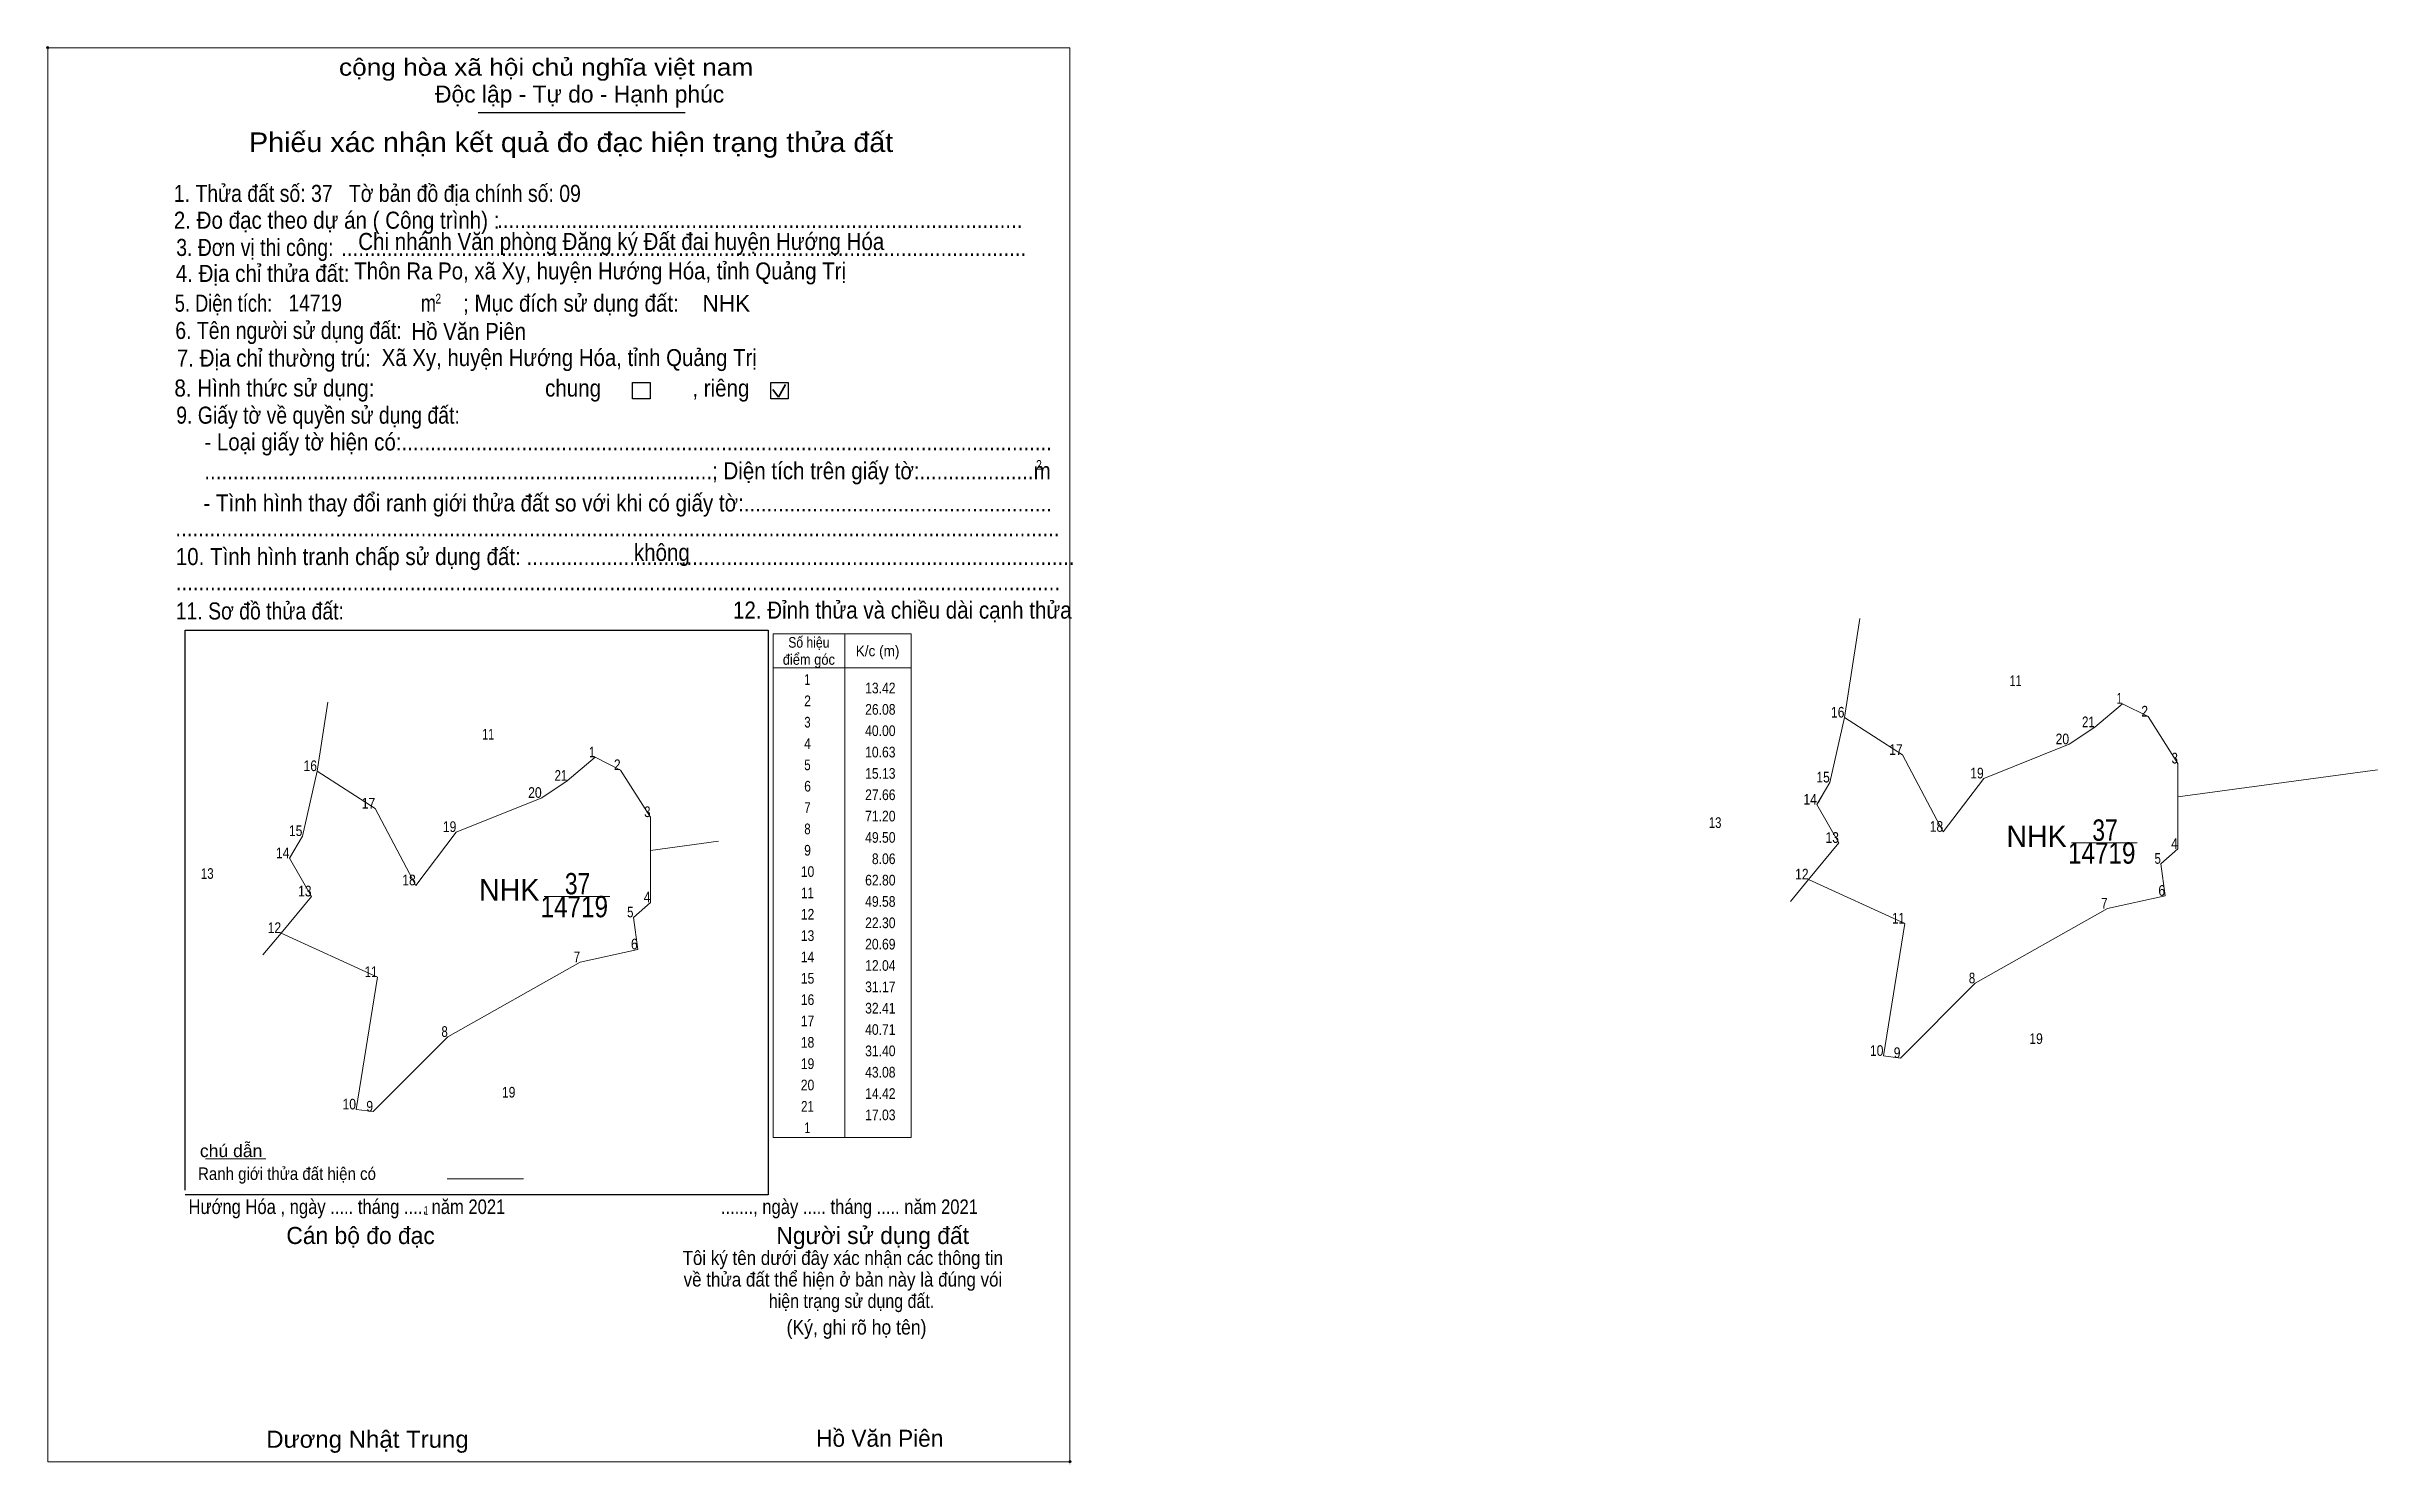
# Model space of a CAD drawing. Header units: metres. Extents: x 551385 to 552477, y 1819226 to 1819890.
import ezdxf
from ezdxf.enums import TextEntityAlignment as Align

# ---------------------------------------------------------------- set-up
doc = ezdxf.new("R2010")
doc.units = ezdxf.units.M
doc.header["$LTSCALE"] = 2
doc.header["$PDMODE"] = 32
doc.header["$PDSIZE"] = 1
for name, color, linetype, lineweight in [('1', 7, 'Continuous', 13), ('10', 7, 'Continuous', 13), ('17', 7, 'Continuous', 13), ('2', 7, 'Continuous', 13), ('32', 7, 'Continuous', 13), ('6', 7, 'Continuous', 13), ('63', 7, 'Continuous', 13)]:
    doc.layers.add(name, color=color, linetype=linetype, lineweight=lineweight)

msp = doc.modelspace()

# ---------------------------------------------------------------- linework, layer by layer
at = {"layer": '1'}
for points in [[(552358, 1819582), (552370, 1819576), (552384, 1819554), (552384, 1819514), (552376, 1819507), (552378, 1819492), (552351, 1819486), (552289, 1819451), (552254, 1819416), (552246, 1819417), (552256, 1819479), (552210.93, 1819499.65), (552225.17, 1819516.81), (552214.81, 1819534.72), (552220.88, 1819545.12), (552227.74, 1819575.53), (552255, 1819558), (552274, 1819522), (552293, 1819547), (552333, 1819563), (552345, 1819571)], [(551642.27, 1819556.9), (551654.27, 1819550.9), (551668.27, 1819528.9), (551668.27, 1819488.9), (551660.27, 1819481.9), (551662.27, 1819466.9), (551635.27, 1819460.9), (551573.27, 1819425.9), (551538.27, 1819390.9), (551530.27, 1819391.9), (551540.27, 1819453.9), (551495.2, 1819474.55), (551509.44, 1819491.71), (551499.08, 1819509.62), (551505.15, 1819520.02), (551512.01, 1819550.43), (551539.27, 1819532.9), (551558.27, 1819496.9), (551577.27, 1819521.9), (551617.27, 1819537.9), (551629.27, 1819545.9)]]:
    msp.add_lwpolyline(points, close=True, dxfattribs=at)
at = {"layer": '10'}
for p, q in [((552477.46, 1819551.06), (552384, 1819538.37)), ((551700.05, 1819517.59), (551668.27, 1819513.27)), ((552202.4, 1819489.37), (552210.93, 1819499.65)), ((551486.67, 1819464.27), (551495.2, 1819474.55))]:
    msp.add_line(p, q, dxfattribs=at)
at = {"layer": '17'}
msp.add_line((551459.76, 1819368.83), (551488, 1819368.83), dxfattribs=at)
at = {"layer": '2', "lineweight": 25}
for p, q in [((551587.56, 1819859.02), (551684.43, 1819859.02)), ((551450.2, 1819616.52), (551723.33, 1819616.52)), ((551450.2, 1819354), (551450.2, 1819616.52)), ((551723.33, 1819351.85), (551450.2, 1819351.85))]:
    msp.add_line(p, q, dxfattribs=at)
at = {"layer": '2', "lineweight": 35}
for p, q in [((551728.28, 1819725.63), (551731.6, 1819731.56)), ((551725.56, 1819729.17), (551728.28, 1819725.63))]:
    msp.add_line(p, q, dxfattribs=at)
at = {"layer": '2'}
for p, q in [((552220.88, 1819545.12), (552227.74, 1819575.53)), ((551505.15, 1819520.02), (551512.01, 1819550.43)), ((552334.14, 1819516.81), (552364.96, 1819516.81)), ((551618.41, 1819491.71), (551649.23, 1819491.71))]:
    msp.add_line(p, q, dxfattribs=at)
msp.add_lwpolyline([(551385.79, 1819889.4), (551864.83, 1819889.4), (551864.83, 1819226.84), (551385.79, 1819226.84)], close=True, dxfattribs=at)
at = {"layer": '2', "lineweight": 25}
for points in [[(551659.89, 1819732.59), (551668.11, 1819732.59), (551668.11, 1819724.91), (551659.89, 1819724.91)], [(551724.61, 1819732.59), (551732.84, 1819732.59), (551732.84, 1819724.91), (551724.61, 1819724.91)]]:
    msp.add_lwpolyline(points, close=True, dxfattribs=at)
at = {"layer": '2'}
for points in [[(552274, 1819522), (552293, 1819547), (552333, 1819563), (552345, 1819571), (552358, 1819582), (552370, 1819576), (552384, 1819554), (552384, 1819514), (552376, 1819507), (552378, 1819492), (552351, 1819486), (552289, 1819451), (552254, 1819416), (552246, 1819417), (552256, 1819479), (552210.93, 1819499.65)], [(552227.74, 1819575.53), (552255, 1819558), (552274, 1819522)], [(551558.27, 1819496.9), (551577.27, 1819521.9), (551617.27, 1819537.9), (551629.27, 1819545.9), (551642.27, 1819556.9), (551654.27, 1819550.9), (551668.27, 1819528.9), (551668.27, 1819488.9), (551660.27, 1819481.9), (551662.27, 1819466.9), (551635.27, 1819460.9), (551573.27, 1819425.9), (551538.27, 1819390.9), (551530.27, 1819391.9), (551540.27, 1819453.9), (551495.2, 1819474.55)], [(551512.01, 1819550.43), (551539.27, 1819532.9), (551558.27, 1819496.9)], [(552214.81, 1819534.72), (552215.91, 1819536.42), (552218.4, 1819540.77), (552220.88, 1819545.12)], [(552210.93, 1819499.65), (552225.17, 1819516.81), (552214.81, 1819534.72)], [(551499.08, 1819509.62), (551500.18, 1819511.32), (551502.67, 1819515.67), (551505.15, 1819520.02)], [(551495.2, 1819474.55), (551509.44, 1819491.71), (551499.08, 1819509.62)]]:
    msp.add_lwpolyline(points, dxfattribs=at)
for p in [(551385.79, 1819889.4), (551864.82, 1819226.84)]:
    msp.add_point(p, dxfattribs=at)
at = {"layer": '32'}
for p, q in [((552235, 1819622.01), (552227.74, 1819575.53)), ((551517.07, 1819582.81), (551512.01, 1819550.43))]:
    msp.add_line(p, q, dxfattribs=at)
at = {"layer": '6'}
msp.add_line((551573, 1819359.31), (551608.7, 1819359.31), dxfattribs=at)
at = {"layer": '63', "lineweight": 25}
msp.add_line((551723.34, 1819616.53), (551723.34, 1819351.86), dxfattribs=at)
at = {"layer": '63'}
for p, q in [((551759.27, 1819614.75), (551759.27, 1819378.75)), ((551759.27, 1819614.75), (551759.27, 1819378.75)), ((551725.67, 1819598.75), (551790.47, 1819598.75))]:
    msp.add_line(p, q, dxfattribs=at)
msp.add_lwpolyline([(551725.67, 1819614.75), (551790.47, 1819614.75), (551790.47, 1819378.75), (551725.67, 1819378.75)], close=True, dxfattribs=at)

# ---------------------------------------------------------------- texts
at = {"layer": '1', "width": 0.7}
msp.add_text('1', height=4.225, dxfattribs=at).set_placement((551563.13, 1819342.37), align=Align.CENTER)
at = {"layer": '2'}
for s, height, width, p in [('cộng hòa xã hội chủ nghĩa việt nam', 7.995, 1.15, (551522.29, 1819876.28)), ('1. Thửa đất số: 37   Tờ bản đồ địa chính số: 09', 8.01, 0.85, (551444.9, 1819817.12)), ('2. Đo đạc theo dự án ( Công trình) : ', 8.001, 0.9, (551444.9, 1819804.57)), ('3. Đơn vị thi công:', 8.001, 0.85, (551446.03, 1819791.82)), ('Chi nhánh Văn phòng Đăng ký Đất đai huyện Hướng Hóa', 7.994, 0.9, (551531.31, 1819794.61)), ('............................................................................................', 8.001, 0.9, (551596.43, 1819804.85)), ('4. Địa chỉ thửa đất:', 8.001, 0.9, (551445.81, 1819779.65)), ('........................................................................................................................', 8.001, 0.9, (551523.32, 1819791.82)), ('Thôn Ra Po, xã Xy, huyện Hướng Hóa, tỉnh Quảng Trị', 7.94, 0.9, (551529.43, 1819780.82)), ('5. Diện tích:', 8.001, 0.8, (551445.33, 1819765.69)), ('14719', 7.94, 0.85, (551498.59, 1819765.81)), ('2', 4.568, 0.8, (551567.44, 1819769.52)), ('; Mục đích sử dụng đất:', 7.995, 0.9, (551580.43, 1819765.69)), ('m', 7.995, 0.8, (551560.64, 1819765.69)), ('6. Tên người sử dụng đất:', 8.001, 0.85, (551445.6, 1819752.92)), ('Hồ Văn Piên', 7.94, 0.9, (551556.26, 1819752.48)), ('7. Địa chỉ thường trú:', 8.001, 0.9, (551446.31, 1819739.95)), ('Xã Xy, huyện Hướng Hóa, tỉnh Quảng Trị', 7.943, 0.9, (551542.3, 1819740.22)), ('8. Hình thức sử dụng:', 8.001, 0.9, (551445.18, 1819725.93)), ('chung                , riêng', 7.995, 0.9, (551618.87, 1819725.93)), ('9. Giấy tờ về quyền sử dụng đất:', 8.001, 0.85, (551446.03, 1819713.22)), ('     - Loại giấy tờ hiện có:..................................................................................................................', 7.995, 0.9, (551445.81, 1819700.69)), ('     .........................................................................................; Diện tích trên giấy tờ:....................m', 7.995, 0.9, (551445.81, 1819687.17)), ('2', 4.568, 0.8, (551848.93, 1819691.64)), ('     - Tình hình thay đổi ranh giới thửa đất so với khi có giấy tờ:......................................................', 7.995, 0.9, (551445.4, 1819672.08)), ('...........................................................................................................................................................', 7.995, 0.9, (551445.6, 1819660.49)), ('10. Tình hình tranh chấp sử dụng đất: ................................................................................................', 8.001, 0.9, (551445.81, 1819646.97)), ('không', 7.996, 0.9, (551660.47, 1819648.92)), ('...........................................................................................................................................................', 7.995, 0.9, (551445.81, 1819635.13)), ('11. Sơ đồ thửa đất:', 8.001, 0.85, (551445.81, 1819621.47)), ('12. Đỉnh thửa và chiều dài cạnh thửa', 8.011, 0.9, (551706.89, 1819621.88)), ('Hướng Hóa , ngày ..... tháng ..... năm 2021', 6.833, 0.85, (551451.77, 1819342.9)), ('......., ngày ..... tháng ..... năm 2021', 6.833, 0.85, (551701.25, 1819342.9)), ('(Ký, ghi rõ họ tên)', 6.854, 0.9, (551732.02, 1819286.43)), ('Dương Nhật Trung', 8.004, 1.05, (551488.22, 1819233.39))]:
    msp.add_text(s, height=height, dxfattribs=dict(at, width=width)).set_placement(p)
for s, height, p in [('Độc lập - Tự do - Hạnh phúc', 7.995, (551567.28, 1819863.68)), ('NHK', 7.943, (551692.59, 1819765.64)), ('Cán bộ đo đạc', 7.996, (551497.63, 1819328.84)), ('Người sử dụng đất', 7.995, (551727.25, 1819328.84)), ('Hồ Văn Piên', 7.94, (551745.88, 1819233.86))]:
    msp.add_text(s, height=height, dxfattribs=at).set_placement(p)
for s, height, width, p in [('Phiếu xác nhận kết quả đo đạc hiện trạng thửa đất', 9.136, 1.1, (551631.06, 1819840.53)), ('37', 10, 0.8, (552349.82, 1819517.79)), ('14719', 10, 0.85, (552348.29, 1819507.05)), ('37', 10, 0.8, (551634.09, 1819492.69)), ('14719', 10, 0.85, (551632.56, 1819481.95)), ('Tôi ký tên dưới đây xác nhận các thông tin', 6.605, 0.9, (551758.37, 1819319.03)), ('về thửa đất thể hiện ở bản này là đúng vói', 6.605, 0.9, (551758.445, 1819308.93)), ('hiện trạng sử dụng đất.', 6.591, 0.85, (551762.465, 1819298.87))]:
    msp.add_text(s, height=height, dxfattribs=dict(at, width=width)).set_placement(p, align=Align.CENTER)
for s, height, p in [('NHK', 10, (552317.77, 1819514.9)), ('NHK', 10, (551602.04, 1819489.8)), ('.', 2.285, (551864.771, 1819225.59))]:
    msp.add_text(s, height=height, dxfattribs=at).set_placement(p, align=Align.CENTER)
at = {"layer": '6'}
for s, width, p in [('chú dẫn', 1.05, (551457.12, 1819369.58)), ('Ranh giới thửa đất hiện có ', 0.9, (551456.24, 1819358.88))]:
    msp.add_text(s, height=5.854, dxfattribs=dict(at, width=width)).set_placement(p)
at = {"layer": '63'}
for s, width, p in [('Số hiệu', 0.85, (551742.465, 1819608.25)), ('điểm góc', 0.9, (551742.475, 1819600.25)), ('K/c (m)', 0.95, (551774.675, 1819604.25)), (' 1', 0.75, (551741.07, 1819590.85)), ('11', 0.75, (552307.92, 1819590.29)), (' 2', 0.85, (551741.07, 1819580.85)), ('11', 0.75, (551592.19, 1819565.19)), (' 3', 0.8, (551741.075, 1819570.85)), (' 4', 0.85, (551741.07, 1819560.85)), (' 5', 0.8, (551741.075, 1819550.85)), (' 6', 0.85, (551741.075, 1819540.85)), (' 7', 0.8, (551741.07, 1819530.85)), (' 8', 0.8, (551741.07, 1819520.85)), ('13', 0.8, (552167.115, 1819523.79)), (' 9', 0.85, (551741.07, 1819510.85)), ('13', 0.8, (551460.575, 1819499.94)), (' 10', 0.85, (551741.065, 1819500.85)), (' 11', 0.8, (551741.065, 1819490.85)), (' 12', 0.85, (551741.075, 1819480.85)), (' 13', 0.85, (551741.07, 1819470.85)), (' 14', 0.85, (551741.065, 1819460.85)), (' 15', 0.85, (551741.07, 1819450.85)), (' 16', 0.85, (551741.07, 1819440.85)), (' 17', 0.85, (551741.075, 1819430.85)), (' 18', 0.85, (551741.075, 1819420.85)), ('19', 0.85, (552317.53, 1819422.57)), (' 19', 0.85, (551741.065, 1819410.85)), ('19', 0.85, (551601.8, 1819397.47)), (' 20', 0.85, (551741.065, 1819400.85)), (' 21', 0.8, (551741.065, 1819390.85)), (' 1', 0.75, (551741.07, 1819380.85))]:
    msp.add_text(s, height=5, dxfattribs=dict(at, width=width)).set_placement(p, align=Align.CENTER)
for s, width, p in [('13.42', 0.85, (551783.07, 1819586.85)), ('26.08', 0.85, (551783.07, 1819576.85)), (' 16', 0.85, (552227.74, 1819575.53)), (' 1', 0.75, (552358, 1819582)), (' 2', 0.85, (552370, 1819576)), ('40.00', 0.85, (551783.07, 1819566.85)), (' 20', 0.85, (552333, 1819563)), (' 21', 0.8, (552345, 1819571)), (' 16', 0.85, (551512.01, 1819550.43)), (' 1', 0.75, (551642.27, 1819556.9)), (' 2', 0.85, (551654.27, 1819550.9)), ('10.63', 0.85, (551783.07, 1819556.85)), (' 17', 0.85, (552255, 1819558)), (' 3', 0.8, (552384, 1819554)), (' 21', 0.8, (551629.27, 1819545.9)), ('15.13', 0.85, (551783.07, 1819546.85)), (' 15', 0.85, (552220.88, 1819545.12)), (' 19', 0.85, (552293, 1819547)), (' 17', 0.85, (551539.27, 1819532.9)), (' 20', 0.85, (551617.27, 1819537.9)), (' 3', 0.8, (551668.27, 1819528.9)), ('27.66', 0.85, (551783.07, 1819536.85)), (' 14', 0.85, (552214.81, 1819534.72)), (' 15', 0.85, (551505.15, 1819520.02)), (' 19', 0.85, (551577.27, 1819521.9)), ('71.20', 0.85, (551783.07, 1819526.85)), (' 18', 0.85, (552274, 1819522)), (' 14', 0.85, (551499.08, 1819509.62)), ('49.50', 0.85, (551783.07, 1819516.85)), ('8.06', 0.85, (551783.07, 1819506.85)), (' 13', 0.85, (552225.17, 1819516.81)), (' 5', 0.8, (552376, 1819507)), (' 4', 0.85, (552384, 1819514)), (' 18', 0.85, (551558.27, 1819496.9)), ('62.80', 0.85, (551783.07, 1819496.85)), (' 12', 0.85, (552210.93, 1819499.65)), (' 13', 0.85, (551509.44, 1819491.71)), (' 4', 0.85, (551668.27, 1819488.9)), ('49.58', 0.85, (551783.07, 1819486.85)), (' 7', 0.8, (552351, 1819486)), (' 6', 0.85, (552378, 1819492)), (' 12', 0.85, (551495.2, 1819474.55)), (' 5', 0.8, (551660.27, 1819481.9)), ('22.30', 0.85, (551783.07, 1819476.85)), (' 11', 0.8, (552256, 1819479)), (' 6', 0.85, (551662.27, 1819466.9)), ('20.69', 0.85, (551783.07, 1819466.85)), (' 11', 0.8, (551540.27, 1819453.9)), (' 7', 0.8, (551635.27, 1819460.9)), ('12.04', 0.85, (551783.07, 1819456.85)), ('31.17', 0.85, (551783.07, 1819446.85)), (' 8', 0.8, (552289, 1819451)), ('32.41', 0.85, (551783.07, 1819436.85)), (' 8', 0.8, (551573.27, 1819425.9)), ('40.71', 0.85, (551783.07, 1819426.85)), ('31.40', 0.85, (551783.07, 1819416.85)), (' 10', 0.85, (552246, 1819417)), (' 9', 0.85, (552254, 1819416)), ('43.08', 0.85, (551783.07, 1819406.85)), (' 10', 0.85, (551530.27, 1819391.9)), (' 9', 0.85, (551538.27, 1819390.9)), ('14.42', 0.85, (551783.07, 1819396.85)), ('17.03', 0.85, (551783.07, 1819386.85))]:
    msp.add_text(s, height=5, dxfattribs=dict(at, width=width)).set_placement(p, align=Align.RIGHT)

doc.saveas('drawing.dxf')
